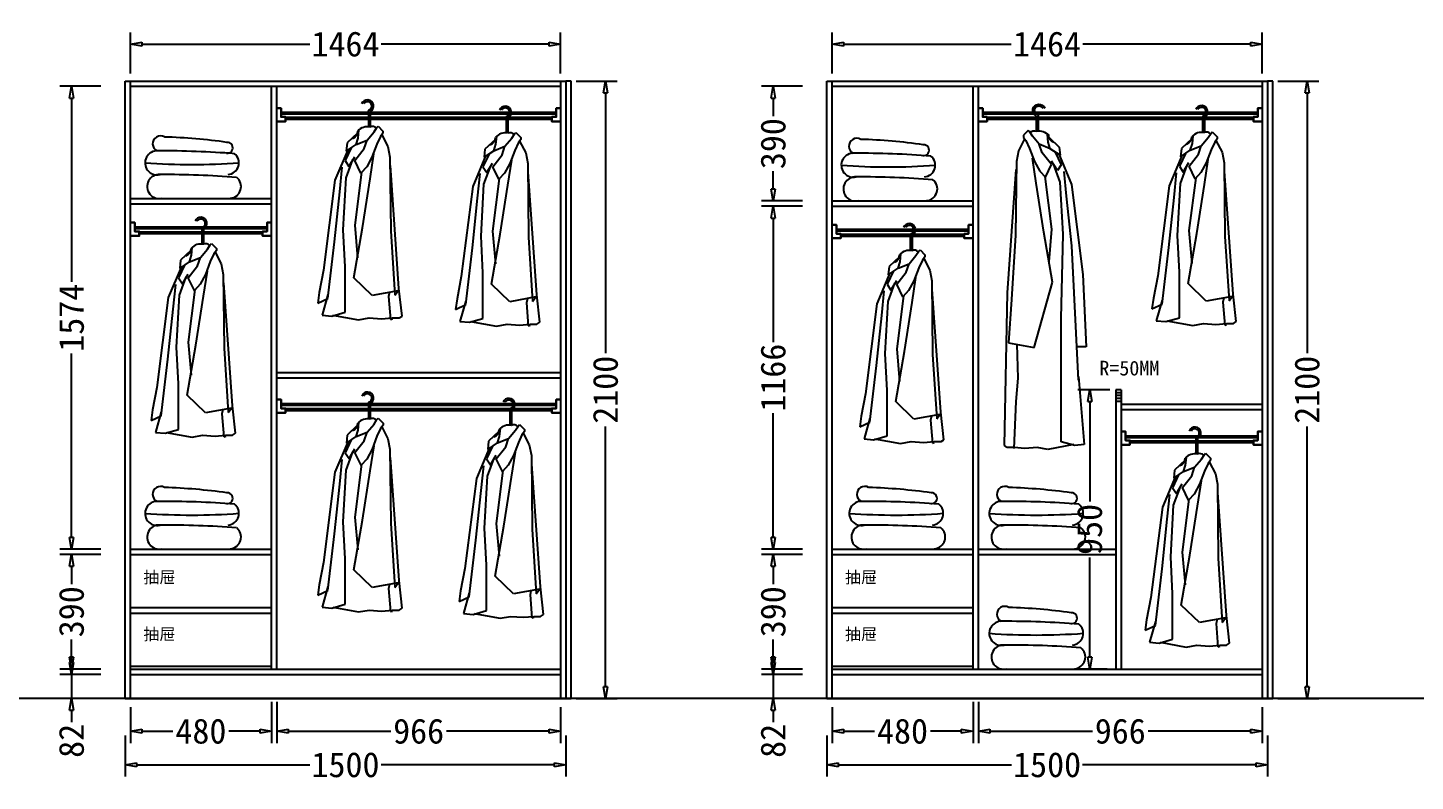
# Model space of a CAD drawing. Header units: millimetres. Extents: x 304407 to 361076, y -1262425 to -1203358.
# Drawn here: x 323025 to 327747, y -1205920 to -1203358 of the extents above; entities that cross this region are included whole.
import ezdxf

# ---------------------------------------------------------------- set-up
doc = ezdxf.new("R2010")
doc.units = ezdxf.units.MM
doc.header["$LTSCALE"] = 20
doc.layers.get('Defpoints').update_dxf_attribs({"color": 250})
for name, color, linetype in [('8', 8, 'Continuous'), ('LAYER10', 11, 'Continuous'), ('LAYER8', 11, 'Continuous'), ('图层3', 4, 'Continuous'), ('墙体', 40, 'Continuous')]:
    doc.layers.add(name, color=color, linetype=linetype)
doc.styles.get("Standard").update_dxf_attribs({"font": 'SimSun.ttf', "height": 85})
doc.styles.add('text', font='SimSun.ttf', dxfattribs={"height": 85})
doc.dimstyles.new('周文晶', dxfattribs={"dimtxt": 70, "dimasz": 40, "dimexe": 40, "dimexo": 30, "dimgap": 10, "dimtad": 0, "dimdec": 0, "dimtxsty": 'Standard', "dimblk": 'CLOSEDBLANK', "dimcen": 200, "dimclrd": 256, "dimclre": 256, "dimadec": 0, "dimazin": 0, "dimtfac": 1, "dimtdec": 0, "dimtmove": 0, "dimatfit": 3, "dimldrblk": 'CLOSEDBLANK', "dimfxl": 100, "dimfxlon": 1, "dimarcsym": 0})

# ---------------------------------------------------------------- blocks, each defined once
blk = doc.blocks.new('_ClosedBlank')
at = {"color": 0, "linetype": 'ByBlock', "lineweight": -2}
for p, q in [((-1, 0.17), (0, 0)), ((-1, 0.17), (-1, -0.17)), ((0, 0), (-1, -0.17))]:
    blk.add_line(p, q, dxfattribs=at)
blk = doc.blocks.new('*D275')
at = {"lineweight": -2, "transparency": 16777216}
for p, q in [((323374.7, -1205668.8), (323374.7, -1205790.4)), ((323854.7, -1205650.4), (323854.7, -1205790.4)), ((323414.7, -1205750.4), (323519.2, -1205750.4)), ((323814.7, -1205750.4), (323710.2, -1205750.4))]:
    blk.add_line(p, q, dxfattribs=at)
at = {"layer": 'Defpoints', "color": 0, "transparency": 16777216}
for p in [(323854.7, -1205538.8), (323374.7, -1205638.8), (323854.7, -1205750.4)]:
    blk.add_point(p, dxfattribs=at)
at = {"lineweight": -2, "transparency": 16777216, "xscale": 40, "yscale": 40, "zscale": 40, "rotation": 180}
blk.add_blockref('_ClosedBlank', (323374.7, -1205750.4), dxfattribs=at)
at = {"lineweight": -2, "transparency": 16777216, "xscale": 40, "yscale": 40, "zscale": 40}
blk.add_blockref('_ClosedBlank', (323854.7, -1205750.4), dxfattribs=at)
at = {"color": 0, "transparency": 16777216, "insert": (323614.7, -1205750.4), "char_height": 85, "attachment_point": 5}
blk.add_mtext('480', dxfattribs=at)
blk = doc.blocks.new('*D276')
at = {"lineweight": -2, "transparency": 16777216}
for p, q in [((323872.7, -1205650.4), (323872.7, -1205790.4)), ((324838.7, -1205668.8), (324838.7, -1205790.4)), ((323912.7, -1205750.4), (324260.7, -1205750.4)), ((324798.7, -1205750.4), (324450.7, -1205750.4))]:
    blk.add_line(p, q, dxfattribs=at)
at = {"layer": 'Defpoints', "color": 0, "transparency": 16777216}
for p in [(323872.7, -1203556.8), (324838.7, -1205638.8), (324838.7, -1205750.4)]:
    blk.add_point(p, dxfattribs=at)
at = {"lineweight": -2, "transparency": 16777216, "xscale": 40, "yscale": 40, "zscale": 40, "rotation": 180}
blk.add_blockref('_ClosedBlank', (323872.7, -1205750.4), dxfattribs=at)
at = {"lineweight": -2, "transparency": 16777216, "xscale": 40, "yscale": 40, "zscale": 40}
blk.add_blockref('_ClosedBlank', (324838.7, -1205750.4), dxfattribs=at)
at = {"color": 0, "transparency": 16777216, "insert": (324355.7, -1205750.4), "char_height": 85, "attachment_point": 5}
blk.add_mtext('966', dxfattribs=at)
blk = doc.blocks.new('*D277')
at = {"lineweight": -2, "transparency": 16777216}
for p, q in [((323374.7, -1203513.4), (323374.7, -1203373.4)), ((324838.7, -1203513.4), (324838.7, -1203373.4)), ((323414.7, -1203413.4), (323984.8, -1203413.4)), ((324798.7, -1203413.4), (324228.6, -1203413.4))]:
    blk.add_line(p, q, dxfattribs=at)
at = {"layer": 'Defpoints', "color": 0, "transparency": 16777216}
for p in [(324838.7, -1203413.4), (323374.7, -1203556.8), (324838.7, -1203556.8)]:
    blk.add_point(p, dxfattribs=at)
at = {"lineweight": -2, "transparency": 16777216, "xscale": 40, "yscale": 40, "zscale": 40, "rotation": 180}
blk.add_blockref('_ClosedBlank', (323374.7, -1203413.4), dxfattribs=at)
at = {"lineweight": -2, "transparency": 16777216, "xscale": 40, "yscale": 40, "zscale": 40}
blk.add_blockref('_ClosedBlank', (324838.7, -1203413.4), dxfattribs=at)
at = {"color": 0, "transparency": 16777216, "insert": (324106.7, -1203413.4), "char_height": 85, "attachment_point": 5}
blk.add_mtext('1464', dxfattribs=at)
blk = doc.blocks.new('*D278')
at = {"lineweight": -2, "transparency": 16777216}
for p, q in [((323356.7, -1205764.5), (323356.7, -1205904.5)), ((324856.7, -1205764.5), (324856.7, -1205904.5)), ((323396.7, -1205864.5), (323985.7, -1205864.5)), ((324816.7, -1205864.5), (324227.7, -1205864.5))]:
    blk.add_line(p, q, dxfattribs=at)
at = {"layer": 'Defpoints', "color": 0, "transparency": 16777216}
for p in [(323356.7, -1205638.8), (324856.7, -1205638.8), (324856.7, -1205864.5)]:
    blk.add_point(p, dxfattribs=at)
at = {"lineweight": -2, "transparency": 16777216, "xscale": 40, "yscale": 40, "zscale": 40, "rotation": 180}
blk.add_blockref('_ClosedBlank', (323356.7, -1205864.5), dxfattribs=at)
at = {"lineweight": -2, "transparency": 16777216, "xscale": 40, "yscale": 40, "zscale": 40}
blk.add_blockref('_ClosedBlank', (324856.7, -1205864.5), dxfattribs=at)
at = {"color": 0, "transparency": 16777216, "insert": (324106.7, -1205864.5), "char_height": 85, "attachment_point": 5}
blk.add_mtext('1500', dxfattribs=at)
blk = doc.blocks.new('*D279')
at = {"lineweight": -2, "transparency": 16777216}
for p, q in [((323174.4, -1205516.8), (323174.4, -1205476.8)), ((323274.4, -1205556.8), (323134.4, -1205556.8)), ((323174.4, -1205556.8), (323174.4, -1205638.8)), ((323274.4, -1205638.8), (323134.4, -1205638.8)), ((323174.4, -1205678.8), (323174.4, -1205718.8))]:
    blk.add_line(p, q, dxfattribs=at)
at = {"layer": 'Defpoints', "color": 0, "transparency": 16777216}
for p in [(323174.4, -1205556.8), (323374.7, -1205556.8), (323356.7, -1205638.8)]:
    blk.add_point(p, dxfattribs=at)
at = {"lineweight": -2, "transparency": 16777216, "xscale": 40, "yscale": 40, "zscale": 40}
for p, rotation in [((323174.4, -1205556.8), 270), ((323174.4, -1205638.8), 90)]:
    blk.add_blockref('_ClosedBlank', p, dxfattribs=dict(at, rotation=rotation))
at = {"color": 0, "transparency": 16777216, "insert": (323174.4, -1205782.9), "char_height": 85, "attachment_point": 5, "rotation": 90}
blk.add_mtext('82', dxfattribs=at)
blk = doc.blocks.new('*D280')
at = {"lineweight": -2, "transparency": 16777216}
for p, q in [((323274.4, -1205148.8), (323134.4, -1205148.8)), ((323174.4, -1205188.8), (323174.4, -1205249.8)), ((323174.4, -1205498.8), (323174.4, -1205437.9)), ((323274.4, -1205538.8), (323134.4, -1205538.8))]:
    blk.add_line(p, q, dxfattribs=at)
at = {"layer": 'Defpoints', "color": 0, "transparency": 16777216}
for p in [(323174.4, -1205148.8), (323374.7, -1205148.8), (323374.7, -1205538.8)]:
    blk.add_point(p, dxfattribs=at)
at = {"lineweight": -2, "transparency": 16777216, "xscale": 40, "yscale": 40, "zscale": 40}
for p, rotation in [((323174.4, -1205148.8), 90), ((323174.4, -1205538.8), 270)]:
    blk.add_blockref('_ClosedBlank', p, dxfattribs=dict(at, rotation=rotation))
at = {"color": 0, "transparency": 16777216, "insert": (323174.4, -1205343.8), "char_height": 85, "attachment_point": 5, "rotation": 90}
blk.add_mtext('390', dxfattribs=at)
blk = doc.blocks.new('*D281')
at = {"lineweight": -2, "transparency": 16777216}
for p, q in [((323274.4, -1203556.8), (323134.4, -1203556.8)), ((323174.4, -1203596.8), (323174.4, -1204221.9)), ((323174.4, -1205090.8), (323174.4, -1204465.7)), ((323274.4, -1205130.8), (323134.4, -1205130.8))]:
    blk.add_line(p, q, dxfattribs=at)
at = {"layer": 'Defpoints', "color": 0, "transparency": 16777216}
for p in [(323174.4, -1203556.8), (323374.7, -1203556.8), (323374.7, -1205130.8)]:
    blk.add_point(p, dxfattribs=at)
at = {"lineweight": -2, "transparency": 16777216, "xscale": 40, "yscale": 40, "zscale": 40}
for p, rotation in [((323174.4, -1203556.8), 90), ((323174.4, -1205130.8), 270)]:
    blk.add_blockref('_ClosedBlank', p, dxfattribs=dict(at, rotation=rotation))
at = {"color": 0, "transparency": 16777216, "insert": (323174.4, -1204343.8), "char_height": 85, "attachment_point": 5, "rotation": 90}
blk.add_mtext('1574', dxfattribs=at)
blk = doc.blocks.new('*D282')
at = {"lineweight": -2, "transparency": 16777216}
for p, q in [((324891.6, -1203538.8), (325031.6, -1203538.8)), ((324991.6, -1203578.8), (324991.6, -1204464.1)), ((324991.6, -1205598.8), (324991.6, -1204713.6)), ((324891.6, -1205638.8), (325031.6, -1205638.8))]:
    blk.add_line(p, q, dxfattribs=at)
at = {"layer": 'Defpoints', "color": 0, "transparency": 16777216}
for p in [(324856.7, -1203538.8), (324991.6, -1203538.8), (324856.7, -1205638.8)]:
    blk.add_point(p, dxfattribs=at)
at = {"lineweight": -2, "transparency": 16777216, "xscale": 40, "yscale": 40, "zscale": 40}
for p, rotation in [((324991.6, -1203538.8), 90), ((324991.6, -1205638.8), 270)]:
    blk.add_blockref('_ClosedBlank', p, dxfattribs=dict(at, rotation=rotation))
at = {"color": 0, "transparency": 16777216, "insert": (324991.6, -1204588.8), "char_height": 85, "attachment_point": 5, "rotation": 90}
blk.add_mtext('2100', dxfattribs=at)
blk = doc.blocks.new('*D283')
at = {"lineweight": -2, "transparency": 16777216}
for p, q in [((325762.3, -1205668.8), (325762.3, -1205790.4)), ((326242.3, -1205650.4), (326242.3, -1205790.4)), ((325802.3, -1205750.4), (325906.9, -1205750.4)), ((326202.3, -1205750.4), (326097.8, -1205750.4))]:
    blk.add_line(p, q, dxfattribs=at)
at = {"layer": 'Defpoints', "color": 0, "transparency": 16777216}
for p in [(326242.3, -1205538.8), (325762.3, -1205638.8), (326242.3, -1205750.4)]:
    blk.add_point(p, dxfattribs=at)
at = {"lineweight": -2, "transparency": 16777216, "xscale": 40, "yscale": 40, "zscale": 40, "rotation": 180}
blk.add_blockref('_ClosedBlank', (325762.3, -1205750.4), dxfattribs=at)
at = {"lineweight": -2, "transparency": 16777216, "xscale": 40, "yscale": 40, "zscale": 40}
blk.add_blockref('_ClosedBlank', (326242.3, -1205750.4), dxfattribs=at)
at = {"color": 0, "transparency": 16777216, "insert": (326002.3, -1205750.4), "char_height": 85, "attachment_point": 5}
blk.add_mtext('480', dxfattribs=at)
blk = doc.blocks.new('*D284')
at = {"lineweight": -2, "transparency": 16777216}
for p, q in [((326260.3, -1205650.4), (326260.3, -1205790.4)), ((327226.3, -1205668.8), (327226.3, -1205790.4)), ((326300.3, -1205750.4), (326648.3, -1205750.4)), ((327186.3, -1205750.4), (326838.3, -1205750.4))]:
    blk.add_line(p, q, dxfattribs=at)
at = {"layer": 'Defpoints', "color": 0, "transparency": 16777216}
for p in [(326260.3, -1203556.8), (327226.3, -1205638.8), (327226.3, -1205750.4)]:
    blk.add_point(p, dxfattribs=at)
at = {"lineweight": -2, "transparency": 16777216, "xscale": 40, "yscale": 40, "zscale": 40, "rotation": 180}
blk.add_blockref('_ClosedBlank', (326260.3, -1205750.4), dxfattribs=at)
at = {"lineweight": -2, "transparency": 16777216, "xscale": 40, "yscale": 40, "zscale": 40}
blk.add_blockref('_ClosedBlank', (327226.3, -1205750.4), dxfattribs=at)
at = {"color": 0, "transparency": 16777216, "insert": (326743.3, -1205750.4), "char_height": 85, "attachment_point": 5}
blk.add_mtext('966', dxfattribs=at)
blk = doc.blocks.new('*D285')
at = {"lineweight": -2, "transparency": 16777216}
for p, q in [((325762.3, -1203513.4), (325762.3, -1203373.4)), ((327226.3, -1203513.4), (327226.3, -1203373.4)), ((325802.3, -1203413.4), (326372.4, -1203413.4)), ((327186.3, -1203413.4), (326616.2, -1203413.4))]:
    blk.add_line(p, q, dxfattribs=at)
at = {"layer": 'Defpoints', "color": 0, "transparency": 16777216}
for p in [(327226.3, -1203413.4), (325762.3, -1203556.8), (327226.3, -1203556.8)]:
    blk.add_point(p, dxfattribs=at)
at = {"lineweight": -2, "transparency": 16777216, "xscale": 40, "yscale": 40, "zscale": 40, "rotation": 180}
blk.add_blockref('_ClosedBlank', (325762.3, -1203413.4), dxfattribs=at)
at = {"lineweight": -2, "transparency": 16777216, "xscale": 40, "yscale": 40, "zscale": 40}
blk.add_blockref('_ClosedBlank', (327226.3, -1203413.4), dxfattribs=at)
at = {"color": 0, "transparency": 16777216, "insert": (326494.3, -1203413.4), "char_height": 85, "attachment_point": 5}
blk.add_mtext('1464', dxfattribs=at)
blk = doc.blocks.new('*D286')
at = {"lineweight": -2, "transparency": 16777216}
for p, q in [((325744.3, -1205764.5), (325744.3, -1205904.5)), ((327244.3, -1205764.5), (327244.3, -1205904.5)), ((325784.3, -1205864.5), (326373.4, -1205864.5)), ((327204.3, -1205864.5), (326615.3, -1205864.5))]:
    blk.add_line(p, q, dxfattribs=at)
at = {"layer": 'Defpoints', "color": 0, "transparency": 16777216}
for p in [(325744.3, -1205638.8), (327244.3, -1205638.8), (327244.3, -1205864.5)]:
    blk.add_point(p, dxfattribs=at)
at = {"lineweight": -2, "transparency": 16777216, "xscale": 40, "yscale": 40, "zscale": 40, "rotation": 180}
blk.add_blockref('_ClosedBlank', (325744.3, -1205864.5), dxfattribs=at)
at = {"lineweight": -2, "transparency": 16777216, "xscale": 40, "yscale": 40, "zscale": 40}
blk.add_blockref('_ClosedBlank', (327244.3, -1205864.5), dxfattribs=at)
at = {"color": 0, "transparency": 16777216, "insert": (326494.3, -1205864.5), "char_height": 85, "attachment_point": 5}
blk.add_mtext('1500', dxfattribs=at)
blk = doc.blocks.new('*D287')
at = {"lineweight": -2, "transparency": 16777216}
for p, q in [((325562.1, -1205516.8), (325562.1, -1205476.8)), ((325662.1, -1205556.8), (325522.1, -1205556.8)), ((325562.1, -1205556.8), (325562.1, -1205638.8)), ((325662.1, -1205638.8), (325522.1, -1205638.8)), ((325562.1, -1205678.8), (325562.1, -1205718.8))]:
    blk.add_line(p, q, dxfattribs=at)
at = {"layer": 'Defpoints', "color": 0, "transparency": 16777216}
for p in [(325562.1, -1205556.8), (325762.3, -1205556.8), (325744.3, -1205638.8)]:
    blk.add_point(p, dxfattribs=at)
at = {"lineweight": -2, "transparency": 16777216, "xscale": 40, "yscale": 40, "zscale": 40}
for p, rotation in [((325562.1, -1205556.8), 270), ((325562.1, -1205638.8), 90)]:
    blk.add_blockref('_ClosedBlank', p, dxfattribs=dict(at, rotation=rotation))
at = {"color": 0, "transparency": 16777216, "insert": (325562.1, -1205782.9), "char_height": 85, "attachment_point": 5, "rotation": 90}
blk.add_mtext('82', dxfattribs=at)
blk = doc.blocks.new('*D288')
at = {"lineweight": -2, "transparency": 16777216}
for p, q in [((325662.1, -1205148.8), (325522.1, -1205148.8)), ((325562.1, -1205188.8), (325562.1, -1205249.8)), ((325562.1, -1205498.8), (325562.1, -1205437.9)), ((325662.1, -1205538.8), (325522.1, -1205538.8))]:
    blk.add_line(p, q, dxfattribs=at)
at = {"layer": 'Defpoints', "color": 0, "transparency": 16777216}
for p in [(325562.1, -1205148.8), (325762.3, -1205148.8), (325762.3, -1205538.8)]:
    blk.add_point(p, dxfattribs=at)
at = {"lineweight": -2, "transparency": 16777216, "xscale": 40, "yscale": 40, "zscale": 40}
for p, rotation in [((325562.1, -1205148.8), 90), ((325562.1, -1205538.8), 270)]:
    blk.add_blockref('_ClosedBlank', p, dxfattribs=dict(at, rotation=rotation))
at = {"color": 0, "transparency": 16777216, "insert": (325562.1, -1205343.8), "char_height": 85, "attachment_point": 5, "rotation": 90}
blk.add_mtext('390', dxfattribs=at)
blk = doc.blocks.new('*D289')
at = {"lineweight": -2, "transparency": 16777216}
for p, q in [((325662.1, -1203964.8), (325522.1, -1203964.8)), ((325562.1, -1204004.8), (325562.1, -1204426.8)), ((325562.1, -1205090.8), (325562.1, -1204668.8)), ((325662.1, -1205130.8), (325522.1, -1205130.8))]:
    blk.add_line(p, q, dxfattribs=at)
at = {"layer": 'Defpoints', "color": 0, "transparency": 16777216}
for p in [(325562.1, -1203964.8), (325762.3, -1203964.8), (325762.3, -1205130.8)]:
    blk.add_point(p, dxfattribs=at)
at = {"lineweight": -2, "transparency": 16777216, "xscale": 40, "yscale": 40, "zscale": 40}
for p, rotation in [((325562.1, -1203964.8), 90), ((325562.1, -1205130.8), 270)]:
    blk.add_blockref('_ClosedBlank', p, dxfattribs=dict(at, rotation=rotation))
at = {"color": 0, "transparency": 16777216, "insert": (325562.1, -1204547.8), "char_height": 85, "attachment_point": 5, "rotation": 90}
blk.add_mtext('1166', dxfattribs=at)
blk = doc.blocks.new('*D290')
at = {"lineweight": -2, "transparency": 16777216}
for p, q in [((327279.2, -1203538.8), (327419.2, -1203538.8)), ((327379.2, -1203578.8), (327379.2, -1204464.1)), ((327379.2, -1205598.8), (327379.2, -1204713.6)), ((327279.2, -1205638.8), (327419.2, -1205638.8))]:
    blk.add_line(p, q, dxfattribs=at)
at = {"layer": 'Defpoints', "color": 0, "transparency": 16777216}
for p in [(327244.3, -1203538.8), (327379.2, -1203538.8), (327244.3, -1205638.8)]:
    blk.add_point(p, dxfattribs=at)
at = {"lineweight": -2, "transparency": 16777216, "xscale": 40, "yscale": 40, "zscale": 40}
for p, rotation in [((327379.2, -1203538.8), 90), ((327379.2, -1205638.8), 270)]:
    blk.add_blockref('_ClosedBlank', p, dxfattribs=dict(at, rotation=rotation))
at = {"color": 0, "transparency": 16777216, "insert": (327379.2, -1204588.8), "char_height": 85, "attachment_point": 5, "rotation": 90}
blk.add_mtext('2100', dxfattribs=at)
blk = doc.blocks.new('*D291')
at = {"lineweight": -2, "transparency": 16777216}
for p, q in [((326707.3, -1204588.8), (326599.3, -1204588.8)), ((326639.3, -1204628.8), (326639.3, -1204968.8)), ((326639.3, -1205498.8), (326639.3, -1205158.8)), ((326698.3, -1205538.8), (326599.3, -1205538.8))]:
    blk.add_line(p, q, dxfattribs=at)
at = {"layer": 'Defpoints', "color": 0, "transparency": 16777216}
for p in [(326737.3, -1204588.8), (326639.3, -1205538.8), (326728.3, -1205538.8)]:
    blk.add_point(p, dxfattribs=at)
at = {"lineweight": -2, "transparency": 16777216, "xscale": 40, "yscale": 40, "zscale": 40}
for p, rotation in [((326639.3, -1204588.8), 90), ((326639.3, -1205538.8), 270)]:
    blk.add_blockref('_ClosedBlank', p, dxfattribs=dict(at, rotation=rotation))
at = {"color": 0, "transparency": 16777216, "insert": (326639.3, -1205063.8), "char_height": 85, "attachment_point": 5, "rotation": 90}
blk.add_mtext('950', dxfattribs=at)
blk = doc.blocks.new('*D301')
at = {"lineweight": -2, "transparency": 16777216}
for p, q in [((325662.1, -1203556.8), (325522.1, -1203556.8)), ((325562.1, -1203596.8), (325562.1, -1203657.8)), ((325562.1, -1203906.8), (325562.1, -1203845.9)), ((325662.1, -1203946.8), (325522.1, -1203946.8))]:
    blk.add_line(p, q, dxfattribs=at)
at = {"layer": 'Defpoints', "color": 0, "transparency": 16777216}
for p in [(325562.1, -1203556.8), (325762.3, -1203556.8), (325762.3, -1203946.8)]:
    blk.add_point(p, dxfattribs=at)
at = {"lineweight": -2, "transparency": 16777216, "xscale": 40, "yscale": 40, "zscale": 40}
for p, rotation in [((325562.1, -1203556.8), 90), ((325562.1, -1203946.8), 270)]:
    blk.add_blockref('_ClosedBlank', p, dxfattribs=dict(at, rotation=rotation))
at = {"color": 0, "transparency": 16777216, "insert": (325562.1, -1203751.8), "char_height": 85, "attachment_point": 5, "rotation": 90}
blk.add_mtext('390', dxfattribs=at)
blk = doc.blocks.new('A$C1C5764E0')
at = {"layer": '8'}
for p, q in [((172.3, 708.4), (172.3, 657.4)), ((178.3, 708.4), (178.3, 657.4)), ((135.3, 635.3), (99.9, 601.9)), ((130.4, 596.4), (137.4, 618.5)), ((137.4, 618.5), (140.1, 644.9)), ((167.9, 611.6), (191.5, 639.3)), ((191.5, 639.3), (201.2, 654.6)), ((201.2, 654.6), (205.3, 658.7)), ((213.6, 624.1), (201.2, 597.8)), ((205.3, 658.7), (222, 642.1)), ((222, 635.2), (213.6, 624.1)), ((217.8, 629.6), (238.6, 589.4)), ((222, 642.1), (222, 635.2)), ((103, 580.9), (58.4, 475.1)), ((113.7, 585.2), (93.2, 541.7)), ((99.9, 601.9), (97.1, 574.2)), ((97.1, 574.2), (130.4, 596.4)), ((126.3, 542.3), (158.2, 582.5)), ((130.4, 596.4), (167.9, 611.6)), ((158.2, 582.5), (167.9, 611.6)), ((201.2, 597.8), (184.5, 553.4)), ((238.6, 589.4), (245.5, 553.4)), ((93.2, 541.7), (106.3, 522.1)), ((96.5, 482.8), (119.4, 544.9)), ((106.3, 522.1), (125.9, 554.7)), ((147.1, 499.3), (126.3, 542.3)), ((166.5, 520.1), (147.1, 499.3)), ((184.5, 553.4), (166.5, 520.1)), ((178.3, 479.5), (191.3, 564.6)), ((245.5, 553.4), (248.3, 302.5)), ((276.4, 106.8), (247, 525.3)), ((58.4, 475.1), (19.5, 168.8)), ((75, 435), (83.4, 518.8)), ((86.6, 306.3), (96.5, 482.8)), ((148.8, 502.4), (125.9, 322.6)), ((152.1, 312.8), (178.3, 479.5)), ((57, 265.8), (75, 435)), ((93.2, 180.9), (86.6, 306.3)), ((122.6, 142.8), (152.1, 312.8)), ((125.9, 322.6), (135.7, 211.4)), ((248.3, 302.5), (262.2, 83.5)), ((34.3, 73.1), (57, 265.8)), ((19.5, 168.8), (4.8, 92.7)), ((93.2, 26.2), (93.2, 180.9)), ((184.8, 82.8), (122.6, 142.8)), ((273.1, 99.1), (184.8, 82.8)), ((262.2, 83.5), (273.1, 99.1)), ((286.7, 13.1), (276.4, 106.8)), ((4.8, 92.7), (0, 56.7)), ((0, 56.7), (34.3, 73.1)), ((34.3, 86.2), (14.7, 16.3)), ((244.2, 93.8), (240.9, 79.6)), ((240.9, 79.6), (247.4, 1.1)), ((14.7, 16.3), (47.4, 13.1)), ((47.4, 13.1), (93.2, 26.2)), ((50.7, 16.3), (139, 0)), ((139, 0), (175, 6.5)), ((175, 6.5), (217.5, 3.3)), ((217.5, 3.3), (253.5, 6.5)), ((247.4, 1.1), (254, 3.3)), ((253.5, 6.5), (276.9, 6.5)), ((276.9, 6.5), (286.7, 13.1))]:
    blk.add_line(p, q, dxfattribs=at)
for centre, radius, start, end in [((168.9, 727.1), 20.9, 296.6338, 159.5285), ((168.9, 727.1), 14.9, 296.6338, 150.6175), ((175.9, 709.9), 3.91, 94.6712, 201.9626), ((110.9, 641.2), 25.1, 286.2636, 2.0248), ((168.9, 613.1), 43.9, 77.6993, 138.5966), ((186.2, 639.8), 18, 42.48, 116.3392)]:
    blk.add_arc(centre, radius, start, end, dxfattribs=at)
blk = doc.blocks.new('A$C4F477F88')
at = {"layer": 'LAYER10'}
blk.add_blockref('A$C1C5764E0', (0, 0), dxfattribs=at)
blk = doc.blocks.new('A$C5E603B19')
at = {"layer": 'LAYER8'}
blk.add_blockref('A$C4F477F88', (0, 0), dxfattribs=at)
blk = doc.blocks.new('A$C1B0A679D')
at = {"layer": '图层3'}
blk.add_blockref('A$C5E603B19', (0, 0), dxfattribs=at)
blk = doc.blocks.new('A$C52EB379C')
at = {"layer": '8'}
for p, q in [((163.3, 1134.6), (163.3, 1083.5)), ((169.3, 1134.6), (169.3, 1083.5)), ((126.4, 1061.5), (91, 1028.1)), ((121.5, 1022.5), (128.4, 1044.7)), ((128.4, 1044.7), (131.2, 1071)), ((159, 1037.8), (182.5, 1065.5)), ((182.5, 1065.5), (192.3, 1080.7)), ((192.3, 1080.7), (196.4, 1084.9)), ((204.7, 1050.2), (192.3, 1023.9)), ((196.4, 1084.9), (213.1, 1068.3)), ((213.1, 1061.3), (204.7, 1050.2)), ((208.9, 1055.8), (229.7, 1015.6)), ((213.1, 1068.3), (213.1, 1061.3)), ((94.1, 1007.1), (49.5, 901.3)), ((104.8, 1011.4), (84.3, 967.8)), ((91, 1028.1), (88.2, 1000.3)), ((88.2, 1000.3), (121.5, 1022.5)), ((117.4, 968.5), (149.3, 1008.7)), ((121.5, 1022.5), (159, 1037.8)), ((149.3, 1008.7), (159, 1037.8)), ((192.3, 1023.9), (175.6, 979.5)), ((229.7, 1015.6), (236.6, 979.5)), ((66.1, 861.1), (74.5, 944.9)), ((84.3, 967.8), (97.4, 948.2)), ((87.6, 909), (110.5, 971.1)), ((97.4, 948.2), (117, 980.9)), ((138.2, 925.5), (117.4, 968.5)), ((157.6, 946.3), (138.2, 925.5)), ((175.6, 979.5), (157.6, 946.3)), ((169.3, 905.7), (182.4, 990.7)), ((236.6, 979.5), (239.4, 728.7)), ((267.5, 533), (238.1, 951.5)), ((49.5, 901.3), (10.6, 595)), ((77.7, 732.4), (87.6, 909)), ((139.9, 928.6), (117, 748.8)), ((143.2, 738.9), (169.3, 905.7)), ((48.1, 692), (66.1, 861.1)), ((84.3, 444.7), (77.7, 732.4)), ((113.7, 568.9), (143.2, 738.9)), ((117, 748.8), (126.8, 637.6)), ((239.4, 728.7), (253.3, 509.7)), ((25.4, 235.4), (48.1, 692)), ((10.6, 595), (0, 349)), ((175.9, 346.6), (113.7, 568.9)), ((277.8, 13.1), (267.5, 533)), ((253.3, 509.7), (264.2, 362.9)), ((84.3, 26.2), (84.3, 444.7)), ((0, 349), (31, 349)), ((264.2, 362.9), (175.9, 346.6)), ((235.3, 357.6), (232, 242)), ((25.4, 248.5), (5.8, 16.3)), ((232, 242), (238.5, 163.5)), ((238.5, 163.5), (245.1, 3.3)), ((5.8, 16.3), (38.5, 13.1)), ((38.5, 13.1), (84.3, 26.2)), ((41.7, 16.3), (130.1, 0)), ((130.1, 0), (166.1, 6.5)), ((166.1, 6.5), (208.6, 3.3)), ((208.6, 3.3), (244.6, 6.5)), ((244.6, 6.5), (268, 6.5)), ((268, 6.5), (277.8, 13.1))]:
    blk.add_line(p, q, dxfattribs=at)
for centre, radius, start, end in [((160, 1153.2), 20.9, 296.6338, 159.5285), ((160, 1153.2), 14.9, 296.6338, 150.6175), ((167, 1136), 3.91, 94.6712, 201.9626), ((102, 1067.4), 25.1, 286.2636, 2.0248), ((160, 1039.2), 43.9, 77.6993, 138.5966), ((177.3, 1066), 18, 42.48, 116.3392)]:
    blk.add_arc(centre, radius, start, end, dxfattribs=at)
blk = doc.blocks.new('A$C05785CA5')
at = {"layer": 'LAYER10'}
blk.add_blockref('A$C52EB379C', (0, 0), dxfattribs=at)
blk = doc.blocks.new('A$C100967EE')
at = {"layer": 'LAYER10'}
blk.add_blockref('A$C05785CA5', (0, 0), dxfattribs=at)
blk = doc.blocks.new('A$C65D30603')
at = {"layer": 'LAYER8'}
blk.add_blockref('A$C100967EE', (0, 0), dxfattribs=at)
blk = doc.blocks.new('A$C50CE712E')
at = {"layer": '图层3'}
blk.add_blockref('A$C65D30603', (0, 0), dxfattribs=at)
blk = doc.blocks.new('A$C11F00F61')
at = {"color": 8}
blk.add_line((48.2, 0), (290.3, 1.2), dxfattribs=at)
at = {"layer": '墙体', "color": 8}
for centre, radius, start, end in [((52.6, 186.6), 26.7, 59.8021, 244.0801), ((9.8, -1698.7), 1909.1, 81.8981, 88.3112), ((280.3, 173), 18.4, 260.1551, 94.4157), ((41, 121.6), 41, 86.0834, 284.0988), ((53.8, -3125.6), 3288.1, 85.6244, 90.1755), ((279.7, 121.7), 40, 274.9406, 51.3165), ((159.2, 2329.1), 2213.2, 265.8756, 274.159), ((48.2, 41), 41, 86.0834, 284.0988), ((61, -3206.2), 3288.1, 85.6244, 90.1755), ((286.9, 41.1), 40, 274.9406, 51.3165)]:
    blk.add_arc(centre, radius, start, end, dxfattribs=at)

msp = doc.modelspace()

# ---------------------------------------------------------------- linework, layer by layer
for p, q in [((323356.7, -1205638.8), (323356.7, -1203538.8)), ((323356.7, -1203538.8), (324856.7, -1203538.8)), ((323374.7, -1205638.8), (323374.7, -1203538.8)), ((324838.7, -1203538.8), (324838.7, -1205638.8)), ((324856.7, -1203538.8), (324856.7, -1205638.8)), ((324874.7, -1203538.8), (324856.7, -1203538.8)), ((324874.7, -1205638.8), (324874.7, -1203538.8)), ((325744.3, -1205638.8), (325744.3, -1203538.8)), ((325744.3, -1203538.8), (327244.3, -1203538.8)), ((325762.3, -1205638.8), (325762.3, -1203538.8)), ((327226.3, -1203538.8), (327226.3, -1205638.8)), ((327244.3, -1203538.8), (327244.3, -1205638.8)), ((327262.3, -1203538.8), (327244.3, -1203538.8)), ((327262.3, -1205638.8), (327262.3, -1203538.8)), ((323374.7, -1203556.8), (324838.7, -1203556.8)), ((323854.7, -1205538.8), (323854.7, -1203556.8)), ((323872.7, -1205538.8), (323872.7, -1203556.8)), ((325762.3, -1203556.8), (327226.3, -1203556.8)), ((326242.3, -1205538.8), (326242.3, -1203556.8)), ((326260.3, -1205538.8), (326260.3, -1203556.8)), ((323374.7, -1203938.8), (323854.7, -1203938.8)), ((323374.7, -1203956.8), (323854.7, -1203956.8)), ((325762.3, -1203946.8), (326242.3, -1203946.8)), ((325762.3, -1203964.8), (326242.3, -1203964.8)), ((323872.7, -1204529.8), (324838.7, -1204529.8)), ((323872.7, -1204547.8), (324838.7, -1204547.8)), ((326728.3, -1204588.8), (326728.3, -1205538.8)), ((326746.3, -1204588.8), (326728.3, -1204588.8)), ((326746.3, -1204588.8), (326746.3, -1205538.8)), ((326746.3, -1204598.8), (326728.3, -1204598.8)), ((326746.3, -1204608.8), (326728.3, -1204608.8)), ((326746.3, -1204618.8), (326728.3, -1204618.8)), ((326746.3, -1204628.8), (326728.3, -1204628.8)), ((327226.3, -1204638.8), (326746.3, -1204638.8)), ((327226.3, -1204656.8), (326746.3, -1204656.8)), ((323374.7, -1205130.8), (323854.7, -1205130.8)), ((323374.7, -1205148.8), (323854.7, -1205148.8)), ((325762.3, -1205130.8), (326242.3, -1205130.8)), ((325762.3, -1205148.8), (326242.3, -1205148.8)), ((326260.3, -1205130.8), (326728.3, -1205130.8)), ((326260.3, -1205148.8), (326728.3, -1205148.8)), ((323374.7, -1205328.8), (323854.7, -1205328.8)), ((323374.7, -1205348.8), (323854.7, -1205348.8)), ((325762.3, -1205328.8), (326242.3, -1205328.8)), ((325762.3, -1205348.8), (326242.3, -1205348.8)), ((323374.7, -1205528.8), (323854.7, -1205528.8)), ((325762.3, -1205528.8), (326242.3, -1205528.8)), ((323374.7, -1205538.8), (324838.7, -1205538.8)), ((323374.7, -1205538.8), (323854.7, -1205538.8)), ((323374.7, -1205556.8), (324838.7, -1205556.8)), ((325762.3, -1205538.8), (327226.3, -1205538.8)), ((325762.3, -1205538.8), (326242.3, -1205538.8)), ((325762.3, -1205556.8), (327226.3, -1205556.8)), ((323356.7, -1205638.8), (324856.7, -1205638.8)), ((324856.7, -1205638.8), (324874.7, -1205638.8)), ((325744.3, -1205638.8), (327244.3, -1205638.8)), ((327244.3, -1205638.8), (327262.3, -1205638.8))]:
    msp.add_line(p, q)
at = {"color": 8}
msp.add_line((361075.9, -1205638.8), (304407.4, -1205638.8), dxfattribs=at)
at = {"lineweight": 30}
for points in [[(323872.7, -1203631.1), (323887.7, -1203631.1), (323887.7, -1203661.1), (323902.7, -1203661.1), (323902.7, -1203676.1), (323872.7, -1203676.1)], [(324823.7, -1203646.1), (323887.7, -1203646.1)], [(324838.7, -1203631.1), (324823.7, -1203631.1), (324823.7, -1203661.1), (324808.7, -1203661.1), (324808.7, -1203676.1), (324838.7, -1203676.1)], [(326260.3, -1203631.1), (326275.3, -1203631.1), (326275.3, -1203661.1), (326290.3, -1203661.1), (326290.3, -1203676.1), (326260.3, -1203676.1)], [(327211.3, -1203646.1), (326275.3, -1203646.1)], [(327226.3, -1203631.1), (327211.3, -1203631.1), (327211.3, -1203661.1), (327196.3, -1203661.1), (327196.3, -1203676.1), (327226.3, -1203676.1)], [(324823.7, -1203650.7), (323887.7, -1203650.7)], [(324808.7, -1203663.2), (323902.7, -1203663.2)], [(324808.7, -1203668.6), (323902.7, -1203668.6)], [(327211.3, -1203650.7), (326275.3, -1203650.7)], [(327196.3, -1203663.2), (326290.3, -1203663.2)], [(327196.3, -1203668.6), (326290.3, -1203668.6)], [(323374.7, -1204020.4), (323389.7, -1204020.4), (323389.7, -1204050.4), (323404.7, -1204050.4), (323404.7, -1204065.4), (323374.7, -1204065.4)], [(323854.7, -1204020.4), (323839.7, -1204020.4), (323839.7, -1204050.4), (323824.7, -1204050.4), (323824.7, -1204065.4), (323854.7, -1204065.4)], [(323839.7, -1204035.4), (323389.7, -1204035.4)], [(323839.7, -1204039.9), (323389.7, -1204039.9)], [(323824.7, -1204052.4), (323404.7, -1204052.4)], [(323824.7, -1204057.9), (323404.7, -1204057.9)], [(325762.3, -1204028.4), (325777.3, -1204028.4), (325777.3, -1204058.4), (325792.3, -1204058.4), (325792.3, -1204073.4), (325762.3, -1204073.4)], [(326227.3, -1204043.4), (325777.3, -1204043.4)], [(326227.3, -1204047.9), (325777.3, -1204047.9)], [(326212.3, -1204060.4), (325792.3, -1204060.4)], [(326212.3, -1204065.9), (325792.3, -1204065.9)], [(326242.3, -1204028.4), (326227.3, -1204028.4), (326227.3, -1204058.4), (326212.3, -1204058.4), (326212.3, -1204073.4), (326242.3, -1204073.4)], [(323872.7, -1204622.1), (323887.7, -1204622.1), (323887.7, -1204652.1), (323902.7, -1204652.1), (323902.7, -1204667.1), (323872.7, -1204667.1)], [(324823.7, -1204637.1), (323887.7, -1204637.1)], [(324838.7, -1204622.1), (324823.7, -1204622.1), (324823.7, -1204652.1), (324808.7, -1204652.1), (324808.7, -1204667.1), (324838.7, -1204667.1)], [(324823.7, -1204641.7), (323887.7, -1204641.7)], [(324808.7, -1204654.2), (323902.7, -1204654.2)], [(324808.7, -1204659.6), (323902.7, -1204659.6)], [(326746.3, -1204731.1), (326761.3, -1204731.1), (326761.3, -1204761.1), (326776.3, -1204761.1), (326776.3, -1204776.1), (326746.3, -1204776.1)], [(327226.3, -1204731.1), (327211.3, -1204731.1), (327211.3, -1204761.1), (327196.3, -1204761.1), (327196.3, -1204776.1), (327226.3, -1204776.1)], [(327211.3, -1204746.1), (326761.3, -1204746.1)], [(327211.3, -1204750.7), (326761.3, -1204750.7)], [(327196.3, -1204763.2), (326776.3, -1204763.2)], [(327196.3, -1204768.6), (326776.3, -1204768.6)]]:
    msp.add_lwpolyline(points, dxfattribs=at)

# ---------------------------------------------------------------- block references
for name, p in [('A$C1B0A679D', (324012.3, -1204351.1)), ('A$C1B0A679D', (324481.4, -1204372.4)), ('A$C1B0A679D', (326851.2, -1204370.3)), ('A$C11F00F61', (323424.5, -1203938.8)), ('A$C11F00F61', (325793.9, -1203946.8)), ('A$C1B0A679D', (323445.4, -1204750.1)), ('A$C1B0A679D', (325856.5, -1204771.7)), ('A$C1B0A679D', (324012.5, -1205344.6)), ('A$C1B0A679D', (324493.7, -1205365.9)), ('A$C1B0A679D', (326828.3, -1205463.7)), ('A$C11F00F61', (323424.5, -1205130.8)), ('A$C11F00F61', (325821, -1205130.8)), ('A$C11F00F61', (326297.5, -1205130.8)), ('A$C11F00F61', (326297.5, -1205538.8))]:
    msp.add_blockref(name, p)
at = {"xscale": -1}
msp.add_blockref('A$C50CE712E', (326626.7, -1204791.7), dxfattribs=at)

# ---------------------------------------------------------------- texts
at = {"attachment_point": 1, "style": 'text'}
for s, insert, char_height, width in [('R=50MM', (326672.1, -1204490.3), 50, 419.038), ('抽屉', (323419, -1205206.5), 40, 305.609), ('抽屉', (325806.6, -1205206.5), 40, 305.609), ('抽屉', (323419, -1205399.8), 40, 305.609), ('抽屉', (325806.6, -1205399.8), 40, 305.609)]:
    msp.add_mtext(s, dxfattribs=dict(at, insert=insert, char_height=char_height, width=width))

# ---------------------------------------------------------------- dimensions: what is measured, and where the dimension line sits
for base, p1, p2, picture, middle in [((324838.7, -1203413.4), (323374.7, -1203556.8), (324838.7, -1203556.8), '*D277', (324106.7, -1203413.4)), ((327226.3, -1203413.4), (325762.3, -1203556.8), (327226.3, -1203556.8), '*D285', (326494.3, -1203413.4)), ((324838.7, -1205750.4), (323872.7, -1203556.8), (324838.7, -1205638.8), '*D276', (324355.7, -1205750.4)), ((327226.3, -1205750.4), (326260.3, -1203556.8), (327226.3, -1205638.8), '*D284', (326743.3, -1205750.4)), ((323854.7, -1205750.4), (323374.7, -1205638.8), (323854.7, -1205538.8), '*D275', (323614.7, -1205750.4)), ((326242.3, -1205750.4), (325762.3, -1205638.8), (326242.3, -1205538.8), '*D283', (326002.3, -1205750.4)), ((324856.7, -1205864.5), (323356.7, -1205638.8), (324856.7, -1205638.8), '*D278', (324106.7, -1205864.5)), ((327244.3, -1205864.5), (325744.3, -1205638.8), (327244.3, -1205638.8), '*D286', (326494.3, -1205864.5))]:
    dim = msp.add_linear_dim(base=base, p1=p1, p2=p2, dimstyle='周文晶')
    dim.commit()
    dim.dimension.update_dxf_attribs({"geometry": picture, "text_midpoint": middle})
for base, p1, p2, angle, picture, middle in [((324991.6, -1203538.8), (324856.7, -1205638.8), (324856.7, -1203538.8), 90, '*D282', (324991.6, -1204588.8)), ((327379.2, -1203538.8), (327244.3, -1205638.8), (327244.3, -1203538.8), 90, '*D290', (327379.2, -1204588.8)), ((323174.4, -1203556.8), (323374.7, -1205130.8), (323374.7, -1203556.8), 270, '*D281', (323174.4, -1204343.8)), ((325562.1, -1203556.8), (325762.3, -1203946.8), (325762.3, -1203556.8), 90, '*D301', (325562.1, -1203751.8)), ((325562.1, -1203964.8), (325762.3, -1205130.8), (325762.3, -1203964.8), 270, '*D289', (325562.1, -1204547.8)), ((326639.3, -1205538.8), (326737.3, -1204588.8), (326728.3, -1205538.8), 90, '*D291', (326639.3, -1205063.8)), ((323174.4, -1205148.8), (323374.7, -1205538.8), (323374.7, -1205148.8), 270, '*D280', (323174.4, -1205343.8)), ((325562.1, -1205148.8), (325762.3, -1205538.8), (325762.3, -1205148.8), 270, '*D288', (325562.1, -1205343.8))]:
    dim = msp.add_linear_dim(base=base, p1=p1, p2=p2, angle=angle, dimstyle='周文晶')
    dim.commit()
    dim.dimension.update_dxf_attribs({"geometry": picture, "text_midpoint": middle})
for base, p1, p2, picture, middle in [((323174.4, -1205556.8), (323356.7, -1205638.8), (323374.7, -1205556.8), '*D279', (323174.4, -1205782.9)), ((325562.1, -1205556.8), (325744.3, -1205638.8), (325762.3, -1205556.8), '*D287', (325562.1, -1205782.9))]:
    dim = msp.add_linear_dim(base=base, p1=p1, p2=p2, angle=270, dimstyle='周文晶')
    dim.commit()
    dim.dimension.update_dxf_attribs({"geometry": picture, "text_midpoint": middle, "dimtype": 128})

doc.saveas('drawing.dxf')
